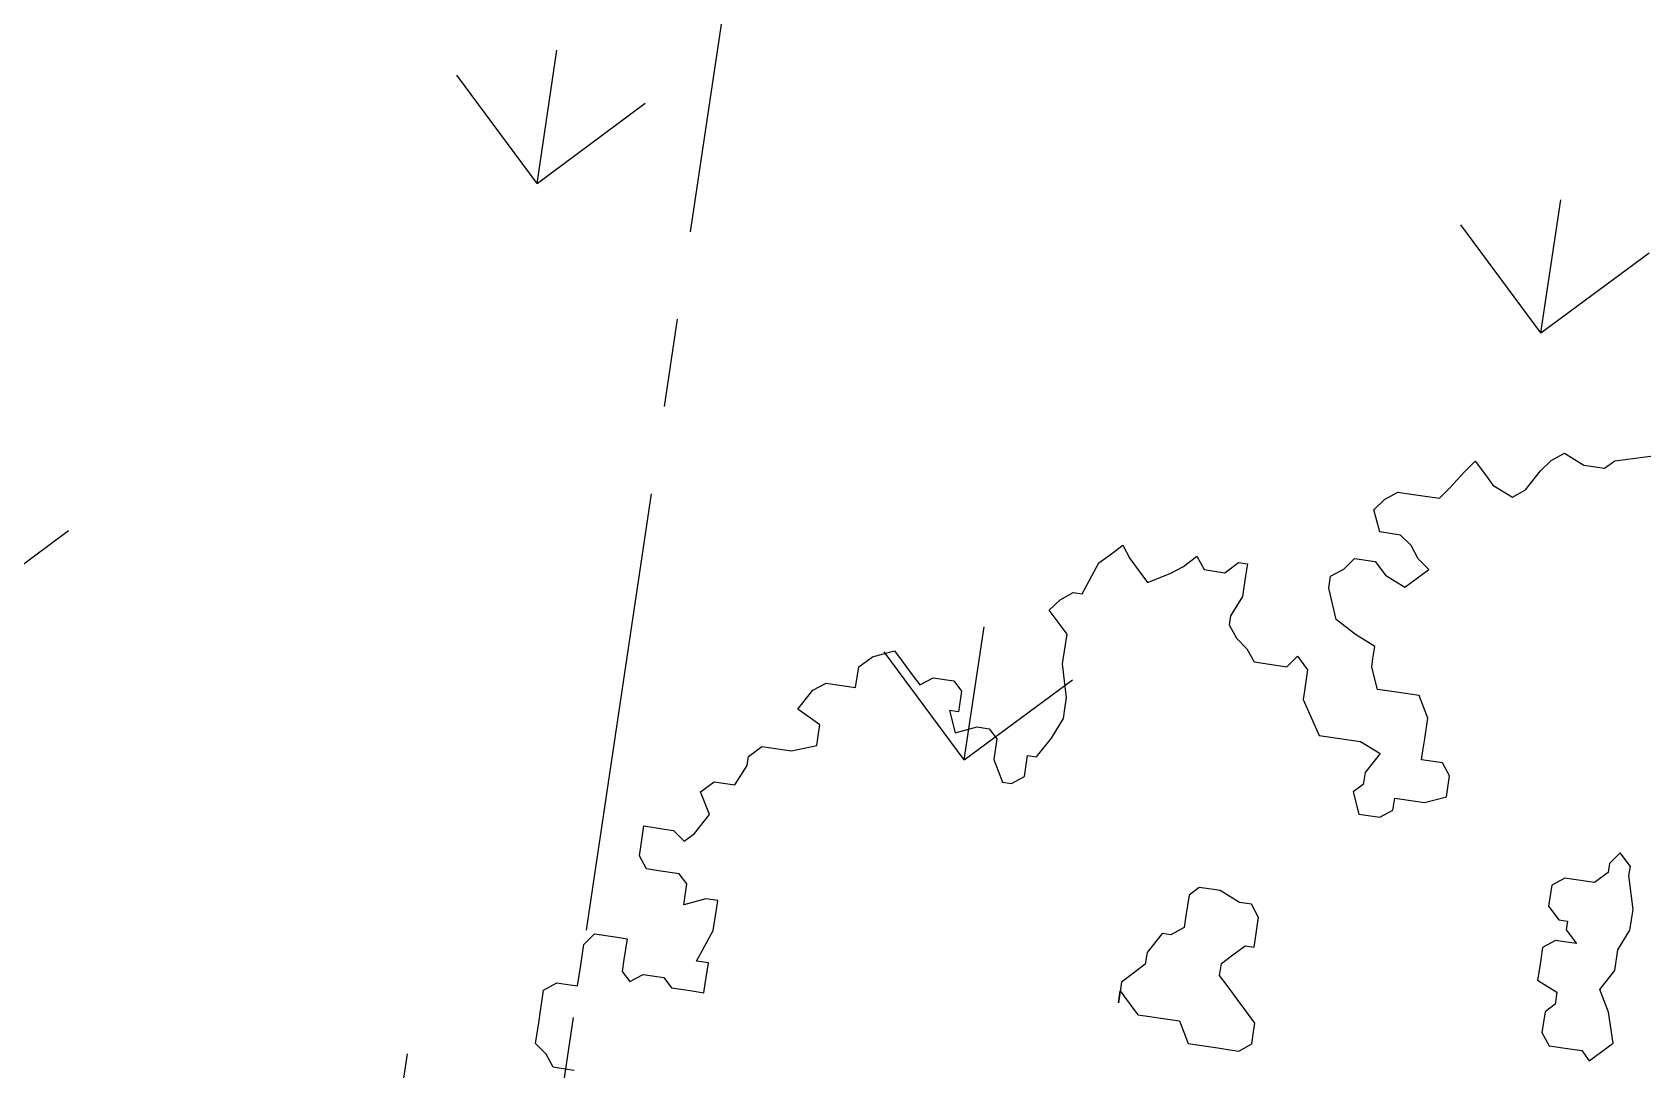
# Model space of a CAD drawing. Header units: millimetres. Extents: x 338 to 506, y 179 to 335.
# Drawn here: x 394.654 to 399.214, y 262.013 to 264.952 of the extents above; entities that cross this region are included whole.
import ezdxf

# ---------------------------------------------------------------- set-up
doc = ezdxf.new("R2010")
doc.units = ezdxf.units.MM
doc.linetypes.add('CENTER', pattern=[2, 1.25, -0.25, 0.25, -0.25])
doc.linetypes.add('DASHED2', pattern=[0.375, 0.25, -0.125])
for name, color, linetype in [('ANDEN', 251, 'Continuous'), ('ARBOL-TOP', 3, 'Continuous'), ('EJES_DE_COLUMNA', 255, 'DASHED2'), ('MUROS', 32, 'Continuous')]:
    doc.layers.add(name, color=color, linetype=linetype)

# ---------------------------------------------------------------- blocks, each defined once
blk = doc.blocks.new('*X964')
at = {"color": 0}
for p, q in [((80.8918, 103.3383), (81.1612, 103.0689)), ((82.3286, 101.9015), (82.598, 102.1709)), ((79.4549, 101.9015), (79.8359, 101.9015)), ((82.3286, 101.9015), (82.598, 101.6321)), ((82.3286, 101.9015), (82.7096, 101.9015)), ((80.8918, 100.4646), (81.1612, 100.734)), ((80.8918, 100.4646), (81.1612, 100.1952)), ((80.8918, 100.4646), (81.2728, 100.4646)), ((82.3286, 99.0278), (82.598, 99.2972)), ((82.3286, 99.0278), (82.598, 98.7584)), ((82.3286, 99.0278), (82.7096, 99.0278))]:
    blk.add_line(p, q, dxfattribs=at)
blk = doc.blocks.new('ARBOLITO')
at = {"linetype": 'ByBlock'}
for points in [[(461.8058, 69.267), (461.7996, 69.267), (461.7912, 69.267), (461.785, 69.2753), (461.7767, 69.2815), (461.7767, 69.2961), (461.7767, 69.3044), (461.7767, 69.3106), (461.7767, 69.3189), (461.785, 69.3252), (461.7912, 69.3252), (461.7996, 69.3252), (461.7996, 69.3397), (461.7996, 69.348), (461.7996, 69.3543), (461.8058, 69.3626), (461.8203, 69.3626), (461.8286, 69.3626), (461.8286, 69.348), (461.8286, 69.3397), (461.8349, 69.3335), (461.8432, 69.3397), (461.8577, 69.3397), (461.864, 69.3335), (461.8723, 69.3335), (461.8785, 69.3335), (461.8868, 69.3335), (461.8868, 69.3397), (461.8868, 69.3543), (461.8785, 69.3543), (461.8868, 69.3771), (461.8868, 69.3917), (461.8868, 69.3979), (461.8785, 69.3979), (461.864, 69.3917), (461.864, 69.4062), (461.8577, 69.4124), (461.8432, 69.4124), (461.8349, 69.4124), (461.8286, 69.4207), (461.8286, 69.427), (461.8286, 69.4415), (461.8432, 69.4415), (461.8494, 69.4415), (461.8577, 69.4353), (461.864, 69.4415), (461.8723, 69.4561), (461.864, 69.4706), (461.8723, 69.4789), (461.8785, 69.4789), (461.8868, 69.4789), (461.8931, 69.4935), (461.8931, 69.4997), (461.9014, 69.508), (461.9076, 69.508), (461.9221, 69.508), (461.9388, 69.5143), (461.9388, 69.5226), (461.9388, 69.5288), (461.9221, 69.5371), (461.9305, 69.5517), (461.9388, 69.5579), (461.945, 69.5579), (461.9595, 69.5579), (461.9595, 69.5724), (461.9679, 69.5807), (461.9824, 69.587), (461.9886, 69.5807), (461.997, 69.5724), (462.0032, 69.5662), (462.0115, 69.5724), (462.026, 69.5724), (462.0323, 69.5662), (462.0323, 69.5517), (462.026, 69.5517), (462.0323, 69.5371), (462.0468, 69.5433), (462.0551, 69.5433), (462.0614, 69.5371), (462.0614, 69.5226), (462.0697, 69.508), (462.0759, 69.508), (462.0842, 69.5143), (462.0842, 69.5288), (462.0905, 69.5288), (462.0988, 69.5433), (462.105, 69.5579), (462.105, 69.5662), (462.105, 69.5724), (462.0988, 69.5953), (462.0988, 69.6161), (462.0842, 69.6306), (462.0905, 69.6389), (462.0988, 69.6452), (462.105, 69.6452), (462.1133, 69.668), (462.1195, 69.6742), (462.1279, 69.6826), (462.1341, 69.6742), (462.1486, 69.6597), (462.1632, 69.668), (462.1715, 69.6742), (462.1798, 69.6826), (462.186, 69.6742), (462.2006, 69.6742), (462.2089, 69.6826), (462.2151, 69.6826), (462.2151, 69.6742), (462.2151, 69.6597), (462.2089, 69.6452), (462.2089, 69.6389), (462.2151, 69.6306), (462.2234, 69.6244), (462.2297, 69.6161), (462.2525, 69.6161), (462.2588, 69.6244), (462.2671, 69.6161), (462.2671, 69.6015), (462.2671, 69.5953), (462.2816, 69.5724), (462.2962, 69.5724), (462.3024, 69.5724), (462.3107, 69.5724), (462.3253, 69.5662), (462.3169, 69.5517), (462.3169, 69.5433), (462.3107, 69.5371), (462.3169, 69.5226), (462.3315, 69.5226), (462.3398, 69.5288), (462.3398, 69.5371), (462.3543, 69.5371), (462.3606, 69.5371), (462.3751, 69.5433), (462.3751, 69.5579), (462.3689, 69.5662), (462.3543, 69.5662), (462.3543, 69.5724), (462.3543, 69.5807), (462.3543, 69.5953), (462.346, 69.6098), (462.3398, 69.6098), (462.3253, 69.6098), (462.3169, 69.6098), (462.3107, 69.6244), (462.3107, 69.6306), (462.3107, 69.6389), (462.2962, 69.6452), (462.2816, 69.6535), (462.2733, 69.6742), (462.2733, 69.6826), (462.2816, 69.6888), (462.2879, 69.6971), (462.3024, 69.6971), (462.3107, 69.6888), (462.3253, 69.6826), (462.3398, 69.6971), (462.3315, 69.7033), (462.3253, 69.7117), (462.3169, 69.7179), (462.3024, 69.7179), (462.2962, 69.7324), (462.3024, 69.7407), (462.3107, 69.747), (462.3169, 69.747), (462.3315, 69.747), (462.3398, 69.747), (462.346, 69.7553), (462.3543, 69.7678), (462.3606, 69.7761), (462.3689, 69.7678), (462.3751, 69.7615), (462.3897, 69.7553), (462.398, 69.7615), (462.4063, 69.7761), (462.4125, 69.7844), (462.4208, 69.7906), (462.4354, 69.7844), (462.4499, 69.7844), (462.4562, 69.7906), (462.4853, 69.7989)], [(461.8058, 69.267), (461.7996, 69.267), (461.7912, 69.267), (461.785, 69.2753), (461.7767, 69.2815), (461.7767, 69.2961), (461.7767, 69.3044), (461.7767, 69.3106), (461.7767, 69.3189), (461.785, 69.3252), (461.7912, 69.3252), (461.7996, 69.3252), (461.7996, 69.3397), (461.7996, 69.348), (461.7996, 69.3543), (461.8058, 69.3626), (461.8203, 69.3626), (461.8286, 69.3626), (461.8286, 69.348), (461.8286, 69.3397), (461.8349, 69.3335), (461.8432, 69.3397), (461.8577, 69.3397), (461.864, 69.3335), (461.8723, 69.3335), (461.8785, 69.3335), (461.8868, 69.3335), (461.8868, 69.3397), (461.8868, 69.3543), (461.8785, 69.3543), (461.8868, 69.3771), (461.8868, 69.3917), (461.8868, 69.3979), (461.8785, 69.3979), (461.864, 69.3917), (461.864, 69.4062), (461.8577, 69.4124), (461.8432, 69.4124), (461.8349, 69.4124), (461.8286, 69.4207), (461.8286, 69.427), (461.8286, 69.4415), (461.8432, 69.4415), (461.8494, 69.4415), (461.8577, 69.4353), (461.864, 69.4415), (461.8723, 69.4561), (461.864, 69.4706), (461.8723, 69.4789), (461.8785, 69.4789), (461.8868, 69.4789), (461.8931, 69.4935), (461.8931, 69.4997), (461.9014, 69.508), (461.9076, 69.508), (461.9221, 69.508), (461.9388, 69.5143), (461.9388, 69.5226), (461.9388, 69.5288), (461.9221, 69.5371), (461.9305, 69.5517), (461.9388, 69.5579), (461.945, 69.5579), (461.9595, 69.5579), (461.9595, 69.5724), (461.9679, 69.5807), (461.9824, 69.587), (461.9886, 69.5807), (461.997, 69.5724), (462.0032, 69.5662), (462.0115, 69.5724), (462.026, 69.5724), (462.0323, 69.5662), (462.0323, 69.5517), (462.026, 69.5517), (462.0323, 69.5371), (462.0468, 69.5433), (462.0551, 69.5433), (462.0614, 69.5371), (462.0614, 69.5226), (462.0697, 69.508), (462.0759, 69.508), (462.0842, 69.5143), (462.0842, 69.5288), (462.0905, 69.5288), (462.0988, 69.5433), (462.105, 69.5579), (462.105, 69.5662), (462.105, 69.5724), (462.0988, 69.5953), (462.0988, 69.6161), (462.0842, 69.6306), (462.0905, 69.6389), (462.0988, 69.6452), (462.105, 69.6452), (462.1133, 69.668), (462.1195, 69.6742), (462.1279, 69.6826), (462.1341, 69.6742), (462.1486, 69.6597), (462.1632, 69.668), (462.1715, 69.6742), (462.1798, 69.6826), (462.186, 69.6742), (462.2006, 69.6742), (462.2089, 69.6826), (462.2151, 69.6826), (462.2151, 69.6742), (462.2151, 69.6597), (462.2089, 69.6452), (462.2089, 69.6389), (462.2151, 69.6306), (462.2234, 69.6244), (462.2297, 69.6161), (462.2525, 69.6161), (462.2588, 69.6244), (462.2671, 69.6161), (462.2671, 69.6015), (462.2671, 69.5953), (462.2816, 69.5724), (462.2962, 69.5724), (462.3024, 69.5724), (462.3107, 69.5724), (462.3253, 69.5662), (462.3169, 69.5517), (462.3169, 69.5433), (462.3107, 69.5371), (462.3169, 69.5226), (462.3315, 69.5226), (462.3398, 69.5288), (462.3398, 69.5371), (462.3543, 69.5371), (462.3606, 69.5371), (462.3751, 69.5433), (462.3751, 69.5579), (462.3689, 69.5662), (462.3543, 69.5662), (462.3543, 69.5724), (462.3543, 69.5807), (462.3543, 69.5953), (462.346, 69.6098), (462.3398, 69.6098), (462.3253, 69.6098), (462.3169, 69.6098), (462.3107, 69.6244), (462.3107, 69.6306), (462.3107, 69.6389), (462.2962, 69.6452), (462.2816, 69.6535), (462.2733, 69.6742), (462.2733, 69.6826), (462.2816, 69.6888), (462.2879, 69.6971), (462.3024, 69.6971), (462.3107, 69.6888), (462.3253, 69.6826), (462.3398, 69.6971), (462.3315, 69.7033), (462.3253, 69.7117), (462.3169, 69.7179), (462.3024, 69.7179), (462.2962, 69.7324), (462.3024, 69.7407), (462.3107, 69.747), (462.3169, 69.747), (462.3315, 69.747), (462.3398, 69.747), (462.346, 69.7553), (462.3543, 69.7678), (462.3606, 69.7761), (462.3689, 69.7678), (462.3751, 69.7615), (462.3897, 69.7553), (462.398, 69.7615), (462.4063, 69.7761), (462.4125, 69.7844), (462.4208, 69.7906), (462.4354, 69.7844), (462.4499, 69.7844), (462.4562, 69.7906), (462.4853, 69.7989)], [(462.5143, 69.3917), (462.5081, 69.4124), (462.4998, 69.427), (462.5081, 69.4415), (462.5081, 69.4561), (462.5143, 69.4706), (462.5143, 69.4852), (462.5081, 69.508), (462.5081, 69.5143), (462.4998, 69.5226), (462.4936, 69.5143), (462.4936, 69.508), (462.4853, 69.4997), (462.4707, 69.4997), (462.4645, 69.4997), (462.4562, 69.4935), (462.4562, 69.4789), (462.4645, 69.4706), (462.4707, 69.4706), (462.4707, 69.4644), (462.479, 69.4561), (462.4707, 69.4561), (462.4645, 69.4561), (462.4562, 69.4498), (462.4562, 69.4415), (462.4562, 69.4353), (462.4562, 69.427), (462.4707, 69.4207), (462.4707, 69.4124), (462.4645, 69.4062), (462.4645, 69.3917), (462.4707, 69.3833), (462.4853, 69.3833), (462.4936, 69.3833), (462.4998, 69.3771), (462.5143, 69.3917), (462.5143, 69.3917)], [(462.5143, 69.3917), (462.5081, 69.4124), (462.4998, 69.427), (462.5081, 69.4415), (462.5081, 69.4561), (462.5143, 69.4706), (462.5143, 69.4852), (462.5081, 69.508), (462.5081, 69.5143), (462.4998, 69.5226), (462.4936, 69.5143), (462.4936, 69.508), (462.4853, 69.4997), (462.4707, 69.4997), (462.4645, 69.4997), (462.4562, 69.4935), (462.4562, 69.4789), (462.4645, 69.4706), (462.4707, 69.4706), (462.4707, 69.4644), (462.479, 69.4561), (462.4707, 69.4561), (462.4645, 69.4561), (462.4562, 69.4498), (462.4562, 69.4415), (462.4562, 69.4353), (462.4562, 69.427), (462.4707, 69.4207), (462.4707, 69.4124), (462.4645, 69.4062), (462.4645, 69.3917), (462.4707, 69.3833), (462.4853, 69.3833), (462.4936, 69.3833), (462.4998, 69.3771), (462.5143, 69.3917)], [(462.1715, 69.3771), (462.1798, 69.3688), (462.186, 69.3626), (462.1944, 69.3626), (462.2006, 69.3626), (462.2151, 69.3626), (462.2234, 69.348), (462.2297, 69.348), (462.2442, 69.348), (462.2525, 69.348), (462.2588, 69.348), (462.2671, 69.3543), (462.2671, 69.3626), (462.2671, 69.3688), (462.2588, 69.3771), (462.2525, 69.3833), (462.2442, 69.3917), (462.238, 69.3979), (462.238, 69.4062), (462.2442, 69.4124), (462.2525, 69.4207), (462.2588, 69.4207), (462.2588, 69.4353), (462.2588, 69.4415), (462.2525, 69.4498), (462.2442, 69.4498), (462.2297, 69.4561), (462.2234, 69.4561), (462.2151, 69.4561), (462.2089, 69.4498), (462.2089, 69.4353), (462.2089, 69.427), (462.2006, 69.4207), (462.1944, 69.4207), (462.186, 69.4062), (462.186, 69.3979), (462.1798, 69.3917), (462.1715, 69.3833), (462.1715, 69.3688), (462.1715, 69.3771), (462.1715, 69.3771)], [(462.1715, 69.3771), (462.1798, 69.3688), (462.186, 69.3626), (462.1944, 69.3626), (462.2006, 69.3626), (462.2151, 69.3626), (462.2234, 69.348), (462.2297, 69.348), (462.2442, 69.348), (462.2525, 69.348), (462.2588, 69.348), (462.2671, 69.3543), (462.2671, 69.3626), (462.2671, 69.3688), (462.2588, 69.3771), (462.2525, 69.3833), (462.2442, 69.3917), (462.238, 69.3979), (462.238, 69.4062), (462.2442, 69.4124), (462.2525, 69.4207), (462.2588, 69.4207), (462.2588, 69.4353), (462.2588, 69.4415), (462.2525, 69.4498), (462.2442, 69.4498), (462.2297, 69.4561), (462.2234, 69.4561), (462.2151, 69.4561), (462.2089, 69.4498), (462.2089, 69.4353), (462.2089, 69.427), (462.2006, 69.4207), (462.1944, 69.4207), (462.186, 69.4062), (462.186, 69.3979), (462.1798, 69.3917), (462.1715, 69.3833), (462.1715, 69.3688), (462.1715, 69.3771)]]:
    blk.add_lwpolyline(points, dxfattribs=at)
blk = doc.blocks.new('EJES_ESTRUCTURALES')
at = {"layer": 'EJES_DE_COLUMNA', "color": 9, "linetype": 'CENTER'}
blk.add_line((661.47768, 196.7363), (759.37077, 196.7363), dxfattribs=at)
blk = doc.blocks.new('A$C7152A42C')
at = {"layer": 'ANDEN', "color": 251, "linetype": 'Continuous'}
blk.add_blockref('*X964', (0, 0), dxfattribs=at)
at = {"layer": 'ARBOL-TOP', "color": 3, "linetype": 'ByBlock', "xscale": 4.090679926752369, "yscale": 4.090679926752369, "zscale": 4.090679926752369, "rotation": 270}
blk.add_blockref('ARBOLITO', (-203.49008, 1990.5274), dxfattribs=at)
at = {"layer": 'EJES_DE_COLUMNA'}
blk.add_blockref('EJES_ESTRUCTURALES', (-631.22088, -95.28525), dxfattribs=at)

msp = doc.modelspace()

# ---------------------------------------------------------------- block references
at = {"layer": 'MUROS', "color": 32, "rotation": 81.53046525965426}
msp.add_blockref('A$C7152A42C', (484.7482, 168.0844), dxfattribs=at)

doc.saveas('drawing.dxf')
